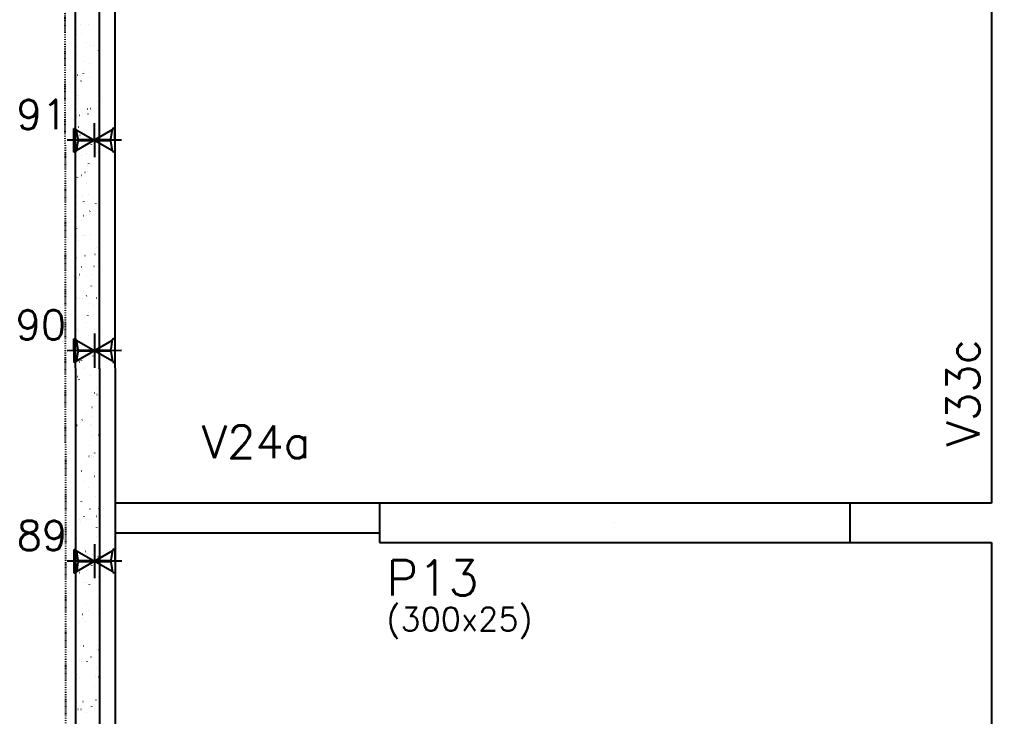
# Model space of a CAD drawing. Extents: x -40810 to 33675, y -2018 to 21213.
# Drawn here: x -11164 to -10545, y 9494 to 9938 of the extents above; entities that cross this region are included whole.
import ezdxf

# ---------------------------------------------------------------- set-up
doc = ezdxf.new("R2010")
doc.units = 0
doc.linetypes.add('ESTILO_TQS_0003', pattern=[1.5, 0.5, -0.4, 0.1, -0.5])
doc.layers.get('0').update_dxf_attribs({"color": 1, "lineweight": 9})
for name, color, linetype in [('1', 5, 'Continuous'), ('12', 3, 'Continuous'), ('19', 5, 'Continuous'), ('24', 5, 'ESTILO_TQS_0003'), ('242', 3, 'Continuous'), ('3', 2, 'Continuous'), ('49', 20, 'Continuous'), ('51', 6, 'Continuous'), ('52', 21, 'Continuous'), ('8', 5, 'Continuous'), ('9', 3, 'Continuous')]:
    doc.layers.add(name, color=color, linetype=linetype)
doc.styles.get("Standard").update_dxf_attribs({"font": 'romans.shx', "width": 0.8})

# ---------------------------------------------------------------- blocks, each defined once
blk = doc.blocks.new('_H9EFD498501-009')
for p, q in [((191.437375, 1419.63656), (191.437375, 1419.63656)), ((193.914671, 1422.865035), (193.960328, 1422.924536)), ((199.216136, 1423.157385), (199.225926, 1423.231743)), ((191.437375, 1416.653384), (191.437375, 1416.653384)), ((194.833672, 1417.406325), (194.906894, 1417.422558)), ((191.437375, 1409.409507), (191.437375, 1409.409507)), ((191.437375, 1409.409507), (191.437375, 1409.409507)), ((191.437375, 1409.409507), (191.437375, 1409.409507)), ((197.728137, 1411.854914), (197.737927, 1411.929272)), ((200.379724, 1409.799938), (200.454653, 1409.80321)), ((202.252939, 1409.881725), (202.327868, 1409.884996)), ((205.750726, 1406.664392), (205.796383, 1406.723894)), ((191.437375, 1403.762827), (191.437375, 1403.762827)), ((191.437375, 1403.762827), (191.437375, 1403.762827)), ((191.528449, 1403.783017), (191.601671, 1403.79925)), ((196.13735, 1399.771679), (196.147139, 1399.846038)), ((195.751819, 1393.633564), (195.797476, 1393.693065)), ((199.495702, 1398.512687), (199.541359, 1398.572188)), ((191.437375, 1390.872269), (191.437375, 1390.872269)), ((191.437375, 1390.872269), (191.437375, 1390.872269)), ((191.437375, 1390.872269), (191.437375, 1390.872269)), ((191.437375, 1389.305372), (191.437375, 1389.305372)), ((191.437375, 1389.305372), (191.437375, 1389.305372)), ((191.437375, 1388.010871), (191.437375, 1388.010871)), ((191.437375, 1388.010871), (191.437375, 1388.010871)), ((192.250446, 1391.052523), (192.323668, 1391.068756)), ((193.354821, 1390.509735), (193.400478, 1390.569236)), ((195.911556, 1391.864171), (195.984778, 1391.880404)), ((199.8067, 1389.670785), (199.881629, 1389.674056)), ((194.473141, 1387.130757), (194.48293, 1387.205116)), ((205.736455, 1382.644721), (205.746244, 1382.71908)), ((191.437375, 1377.981711), (191.437375, 1377.981711)), ((191.437375, 1377.981711), (191.437375, 1377.981711)), ((192.606333, 1378.240863), (192.679555, 1378.257096)), ((192.985142, 1375.828286), (192.994931, 1375.902644)), ((191.437375, 1369.201238), (191.437375, 1369.201238)), ((191.437375, 1369.201238), (191.437375, 1369.201238)), ((191.437375, 1369.201238), (191.437375, 1369.201238)), ((198.634247, 1369.51546), (198.709176, 1369.518731)), ((200.507462, 1369.597246), (200.582391, 1369.600518)), ((201.332851, 1369.281216), (201.378508, 1369.340717)), ((204.145667, 1370.561487), (204.155456, 1370.635845)), ((205.076733, 1374.160339), (205.12239, 1374.21984)), ((191.437375, 1365.091154), (191.437375, 1365.091154)), ((191.437375, 1365.091154), (191.437375, 1365.091154)), ((191.437375, 1365.091154), (191.437375, 1365.091154)), ((191.437375, 1364.071832), (191.437375, 1364.071832)), ((191.437375, 1364.071832), (191.437375, 1364.071832)), ((191.437375, 1364.071832), (191.437375, 1364.071832)), ((193.32833, 1365.510368), (193.401553, 1365.526601)), ((196.98944, 1366.322017), (197.062663, 1366.33825)), ((198.935852, 1366.157387), (198.98151, 1366.216888)), ((191.437375, 1356.385181), (191.437375, 1356.385181)), ((192.680829, 1358.005681), (192.726486, 1358.065183)), ((202.481458, 1357.920565), (202.491247, 1357.994923)), ((191.437375, 1352.200596), (191.437375, 1352.200596)), ((191.437375, 1352.200596), (191.437375, 1352.200596)), ((193.684217, 1352.698709), (193.757439, 1352.714942)), ((191.437375, 1349.097103), (191.437375, 1349.097103)), ((191.437375, 1349.097103), (191.437375, 1349.097103)), ((198.061223, 1349.386306), (198.136152, 1349.389578)), ((200.993459, 1346.618094), (201.003249, 1346.692452)), ((191.437375, 1339.310038), (191.437375, 1339.310038)), ((191.437375, 1339.310038), (191.437375, 1339.310038)), ((191.437375, 1339.310038), (191.437375, 1339.310038)), ((194.406214, 1339.968214), (194.479437, 1339.984447)), ((198.067325, 1340.779863), (198.140547, 1340.796096)), ((204.516884, 1341.805039), (204.562541, 1341.86454)), ((198.26186, 1333.653333), (198.307517, 1333.712835)), ((199.402671, 1334.534859), (199.412461, 1334.609218)), ((191.437375, 1328.992968), (191.437375, 1328.992968)), ((191.437375, 1328.992968), (191.437375, 1328.992968)), ((191.437375, 1328.992968), (191.437375, 1328.992968)), ((191.437375, 1326.419481), (191.437375, 1326.419481)), ((191.437375, 1326.419481), (191.437375, 1326.419481)), ((192.120979, 1325.650381), (192.166636, 1325.709883)), ((194.517977, 1328.77421), (194.563634, 1328.833712)), ((194.762101, 1327.156555), (194.835323, 1327.172788)), ((196.88877, 1329.230981), (196.963699, 1329.234253)), ((198.761985, 1329.312768), (198.836914, 1329.316039)), ((191.437375, 1324.759492), (191.437375, 1324.759492)), ((191.437375, 1324.759492), (191.437375, 1324.759492)), ((197.738462, 1321.893937), (197.748252, 1321.968296)), ((191.437375, 1313.528923), (191.437375, 1313.528923)), ((191.437375, 1313.528923), (191.437375, 1313.528923)), ((191.437375, 1313.528923), (191.437375, 1313.528923)), ((195.484099, 1314.42606), (195.557321, 1314.442293)), ((199.145209, 1315.237708), (199.218431, 1315.253941)), ((191.437375, 1308.888834), (191.437375, 1308.888834)), ((191.437375, 1308.888834), (191.437375, 1308.888834)), ((196.250464, 1310.591466), (196.260253, 1310.665824)), ((196.315746, 1309.101828), (196.390675, 1309.105099)), ((203.842891, 1309.300985), (203.888549, 1309.360487)), ((191.437375, 1300.638365), (191.437375, 1300.638365)), ((191.437375, 1300.638365), (191.437375, 1300.638365)), ((195.839985, 1301.6144), (195.913207, 1301.630633)), ((197.702011, 1301.298033), (197.747668, 1301.357535)), ((200.099009, 1304.421862), (200.144666, 1304.481364)), ((194.659676, 1298.508232), (194.669465, 1298.58259)), ((191.437375, 1293.133802), (191.437375, 1293.133802)), ((191.437375, 1288.784699), (191.437375, 1288.784699)), ((191.437375, 1288.784699), (191.437375, 1288.784699)), ((191.437375, 1288.784699), (191.437375, 1288.784699)), ((191.446987, 1293.146328), (191.492644, 1293.205829)), ((195.143293, 1288.946503), (195.218222, 1288.949774)), ((196.561983, 1288.883906), (196.635205, 1288.900139)), ((197.016508, 1289.028289), (197.091437, 1289.03156)), ((200.223093, 1289.695554), (200.296315, 1289.711787)), ((205.746779, 1292.683745), (205.756569, 1292.758103)), ((205.858085, 1289.414321), (205.933014, 1289.417592)), ((191.437375, 1287.747808), (191.437375, 1287.747808)), ((191.437375, 1287.747808), (191.437375, 1287.747808)), ((191.437375, 1287.747808), (191.437375, 1287.747808)), ((192.995467, 1285.86731), (193.005256, 1285.941668)), ((196.917869, 1276.072246), (196.991092, 1276.088479)), ((203.283042, 1276.945685), (203.328699, 1277.005187)), ((204.258781, 1281.381274), (204.26857, 1281.455632)), ((205.68004, 1280.069514), (205.725697, 1280.129016)), ((191.437375, 1274.85725), (191.437375, 1274.85725)), ((191.437375, 1274.85725), (191.437375, 1274.85725)), ((191.437375, 1274.032432), (191.437375, 1274.032432)), ((191.437375, 1274.032432), (191.437375, 1274.032432)), ((191.437375, 1274.032432), (191.437375, 1274.032432)), ((191.507468, 1274.564838), (191.517257, 1274.639197)), ((191.437375, 1268.680564), (191.437375, 1268.680564)), ((191.437375, 1268.680564), (191.437375, 1268.680564)), ((193.284135, 1263.914857), (193.329792, 1263.974358)), ((194.570269, 1268.817349), (194.645198, 1268.820621)), ((197.028018, 1268.79398), (197.073675, 1268.853481)), ((201.300977, 1264.1534), (201.374199, 1264.169633)), ((202.667993, 1269.298039), (202.677782, 1269.372398)), ((204.685632, 1269.258996), (204.760561, 1269.262267)), ((191.437375, 1261.966692), (191.437375, 1261.966692)), ((191.437375, 1261.966692), (191.437375, 1261.966692)), ((191.437375, 1261.966692), (191.437375, 1261.966692)), ((191.437375, 1261.508112), (191.437375, 1261.508112)), ((191.437375, 1261.508112), (191.437375, 1261.508112)), ((191.437375, 1261.508112), (191.437375, 1261.508112)), ((197.639867, 1263.341751), (197.713089, 1263.357984)), ((201.003784, 1256.657117), (201.013573, 1256.731476)), ((191.437375, 1249.076135), (191.437375, 1249.076135)), ((191.437375, 1249.076135), (191.437375, 1249.076135)), ((191.437375, 1248.576429), (191.437375, 1248.576429)), ((191.437375, 1248.576429), (191.437375, 1248.576429)), ((191.437375, 1248.576429), (191.437375, 1248.576429)), ((193.397816, 1248.662024), (193.472745, 1248.665296)), ((195.271031, 1248.743811), (195.34596, 1248.747082)), ((197.995754, 1250.530092), (198.068976, 1250.546325)), ((199.515785, 1245.354646), (199.525575, 1245.429004)), ((204.112608, 1249.129842), (204.187537, 1249.133114)), ((198.865167, 1239.562509), (198.910824, 1239.62201)), ((202.609049, 1244.441632), (202.654707, 1244.501133)), ((191.437375, 1236.185577), (191.437375, 1236.185577)), ((191.437375, 1236.185577), (191.437375, 1236.185577)), ((191.437375, 1236.185577), (191.437375, 1236.185577)), ((196.468169, 1236.43868), (196.513826, 1236.498182)), ((197.924997, 1233.271412), (197.934787, 1233.34577)), ((198.717751, 1237.799597), (198.790973, 1237.81583)), ((202.378861, 1238.611246), (202.452083, 1238.627479)), ((191.437375, 1229.882423), (191.437375, 1229.882423)), ((191.437375, 1229.882423), (191.437375, 1229.882423)), ((191.437375, 1228.472295), (191.437375, 1228.472295)), ((191.437375, 1228.472295), (191.437375, 1228.472295)), ((192.824792, 1228.532871), (192.89972, 1228.536142)), ((202.940155, 1228.974517), (203.015084, 1228.977788)), ((204.813371, 1229.056303), (204.888299, 1229.059575)), ((191.437375, 1223.295019), (191.437375, 1223.295019)), ((191.437375, 1223.295019), (191.437375, 1223.295019)), ((196.260788, 1220.63049), (196.270578, 1220.704848)), ((199.073638, 1224.987938), (199.14686, 1225.004171)), ((204.446198, 1215.210161), (204.491855, 1215.269662)), ((191.437375, 1210.404461), (191.437375, 1210.404461)), ((191.437375, 1210.404461), (191.437375, 1210.404461)), ((191.437375, 1210.404461), (191.437375, 1210.404461)), ((191.437375, 1208.36816), (191.437375, 1208.36816)), ((191.437375, 1208.36816), (191.437375, 1208.36816)), ((191.437375, 1208.36816), (191.437375, 1208.36816)), ((191.652339, 1208.377546), (191.727267, 1208.380817)), ((193.525554, 1208.459332), (193.600483, 1208.462603)), ((194.77279, 1209.328018), (194.782579, 1209.402377)), ((199.795635, 1212.257443), (199.868857, 1212.273676)), ((202.0492, 1212.086332), (202.094857, 1212.145834)), ((202.367131, 1208.845364), (202.44206, 1208.848635)), ((203.456745, 1213.069092), (203.529967, 1213.085325)), ((195.794176, 1203.934627), (195.839833, 1203.994128)), ((205.933314, 1204.061219), (205.943104, 1204.135578)), ((191.437375, 1198.256733), (191.437375, 1198.256733)), ((191.437375, 1198.256733), (191.437375, 1198.256733)), ((191.437375, 1198.256733), (191.437375, 1198.256733)), ((191.437375, 1197.513904), (191.437375, 1197.513904)), ((191.437375, 1197.513904), (191.437375, 1197.513904)), ((192.050293, 1199.055504), (192.095951, 1199.115005)), ((193.182002, 1197.244784), (193.191791, 1197.319142)), ((200.151522, 1199.445784), (200.224744, 1199.462017)), ((204.269105, 1191.420297), (204.278895, 1191.494656)), ((191.437375, 1188.264025), (191.437375, 1188.264025)), ((191.437375, 1188.264025), (191.437375, 1188.264025)), ((191.437375, 1188.264025), (191.437375, 1188.264025)), ((191.437375, 1184.623346), (191.437375, 1184.623346)), ((191.437375, 1184.623346), (191.437375, 1184.623346)), ((191.437375, 1184.623346), (191.437375, 1184.623346)), ((191.437375, 1183.993032), (191.437375, 1183.993032)), ((191.517793, 1184.603862), (191.527582, 1184.67822)), ((200.873519, 1186.715289), (200.946742, 1186.731522)), ((201.194678, 1188.690038), (201.269607, 1188.69331)), ((203.067893, 1188.771825), (203.142822, 1188.775096)), ((204.534629, 1187.526937), (204.607852, 1187.54317)), ((201.375208, 1179.582279), (201.420865, 1179.64178)), ((202.781107, 1180.117826), (202.790896, 1180.192184)), ((191.437375, 1171.732788), (191.437375, 1171.732788)), ((191.437375, 1171.732788), (191.437375, 1171.732788)), ((195.234327, 1171.579327), (195.279984, 1171.638828)), ((197.631325, 1174.703156), (197.676982, 1174.762657)), ((201.229406, 1173.903629), (201.302628, 1173.919862)), ((191.437375, 1168.159891), (191.437375, 1168.159891)), ((191.437375, 1166.631044), (191.437375, 1166.631044)), ((191.437375, 1166.631044), (191.437375, 1166.631044)), ((191.780077, 1168.174853), (191.855006, 1168.178125)), ((200.621654, 1168.560885), (200.696583, 1168.564156)), ((201.190319, 1168.034592), (201.200108, 1168.10895)), ((191.437375, 1158.842231), (191.437375, 1158.842231)), ((191.437375, 1158.842231), (191.437375, 1158.842231)), ((191.437375, 1158.842231), (191.437375, 1158.842231)), ((201.951404, 1161.173135), (202.024626, 1161.189368)), ((205.612514, 1161.984783), (205.685736, 1162.001016)), ((199.52611, 1155.39367), (199.535899, 1155.468028)), ((191.437375, 1148.055756), (191.437375, 1148.055756)), ((191.437375, 1148.055756), (191.437375, 1148.055756)), ((191.437375, 1148.055756), (191.437375, 1148.055756)), ((191.437375, 1145.951673), (191.437375, 1145.951673)), ((191.437375, 1145.951673), (191.437375, 1145.951673)), ((199.449201, 1148.40556), (199.52413, 1148.408831)), ((200.815358, 1147.226979), (200.861015, 1147.28648)), ((201.322416, 1148.487346), (201.397345, 1148.490618)), ((202.30729, 1148.361475), (202.380512, 1148.377708)), ((203.212356, 1150.350808), (203.258013, 1150.410309)), ((198.038111, 1144.091198), (198.047901, 1144.165557)), ((191.437375, 1135.005354), (191.437375, 1135.005354)), ((194.560334, 1139.075273), (194.605991, 1139.134775)), ((203.029288, 1135.63098), (203.10251, 1135.647213)), ((191.437375, 1133.061115), (191.437375, 1133.061115)), ((191.437375, 1133.061115), (191.437375, 1133.061115)), ((191.437375, 1133.061115), (191.437375, 1133.061115)), ((191.437375, 1127.951621), (191.437375, 1127.951621)), ((191.437375, 1127.951621), (191.437375, 1127.951621)), ((196.447323, 1132.007964), (196.457113, 1132.082322)), ((198.876177, 1128.276406), (198.951106, 1128.279678)), ((203.385174, 1122.819321), (203.458396, 1122.835554)), ((191.437375, 1120.170558), (191.437375, 1120.170558)), ((191.437375, 1120.170558), (191.437375, 1120.170558)), ((194.783114, 1119.367042), (194.792904, 1119.4414)), ((206.046428, 1114.881006), (206.056218, 1114.955364)), ((196.397483, 1109.843802), (196.44314, 1109.903304)), ((200.141366, 1114.722925), (200.187023, 1114.782427)), ((204.107172, 1110.088826), (204.180394, 1110.105059)), ((191.437375, 1107.847487), (191.437375, 1107.847487)), ((191.437375, 1107.847487), (191.437375, 1107.847487)), ((191.437375, 1107.847487), (191.437375, 1107.847487)), ((191.437375, 1107.28), (191.437375, 1107.28)), ((191.437375, 1107.28), (191.437375, 1107.28)), ((191.437375, 1107.28), (191.437375, 1107.28)), ((191.437375, 1103.379664), (191.437375, 1103.379664)), ((191.437375, 1103.379664), (191.437375, 1103.379664)), ((193.295116, 1108.064571), (193.304905, 1108.138929)), ((194.000485, 1106.719973), (194.046142, 1106.779475)), ((197.703724, 1108.121081), (197.778653, 1108.124353)), ((199.576939, 1108.202868), (199.651868, 1108.206139)), ((204.45564, 1102.797772), (204.46543, 1102.87213)), ((204.463058, 1097.277167), (204.536281, 1097.2934)), ((191.437375, 1094.389442), (191.437375, 1094.389442)), ((191.437375, 1094.389442), (191.437375, 1094.389442)), ((191.437375, 1093.953633), (191.437375, 1093.953633)), ((191.437375, 1093.953633), (191.437375, 1093.953633)), ((191.704328, 1095.981336), (191.714117, 1096.055695)), ((202.791431, 1090.15685), (202.801221, 1090.231208)), ((205.722397, 1090.370577), (205.768054, 1090.430079)), ((191.437375, 1087.743352), (191.437375, 1087.743352)), ((191.437375, 1087.743352), (191.437375, 1087.743352)), ((197.1307, 1087.991928), (197.205629, 1087.995199)), ((201.978514, 1085.491454), (202.024171, 1085.550956)), ((205.185056, 1084.546672), (205.258278, 1084.562905)), ((191.437375, 1081.498885), (191.437375, 1081.498885)), ((191.437375, 1081.498885), (191.437375, 1081.498885)), ((191.437375, 1081.498885), (191.437375, 1081.498885)), ((199.581516, 1082.367625), (199.627173, 1082.427127)), ((201.303433, 1078.854378), (201.313222, 1078.928737)), ((191.437375, 1071.753975), (191.437375, 1071.753975)), ((193.326492, 1074.21592), (193.372149, 1074.275421)), ((205.540943, 1071.735012), (205.614165, 1071.751245)), ((191.437375, 1068.608327), (191.437375, 1068.608327)), ((191.437375, 1067.639217), (191.437375, 1067.639217)), ((191.437375, 1067.639217), (191.437375, 1067.639217)), ((191.437375, 1067.639217), (191.437375, 1067.639217)), ((192.360947, 1068.813078), (192.434169, 1068.829311)), ((195.958247, 1067.836603), (196.033176, 1067.839874)), ((197.831462, 1067.918389), (197.906391, 1067.921661)), ((199.712645, 1066.771144), (199.722434, 1066.845502)), ((191.437375, 1055.717769), (191.437375, 1055.717769)), ((191.437375, 1055.717769), (191.437375, 1055.717769)), ((191.437375, 1055.717769), (191.437375, 1055.717769)), ((198.048436, 1054.130222), (198.058225, 1054.20458)), ((205.162547, 1058.015278), (205.208204, 1058.074779)), ((191.437375, 1047.535083), (191.437375, 1047.535083)), ((191.437375, 1047.535083), (191.437375, 1047.535083)), ((195.385223, 1047.707449), (195.460152, 1047.710721)), ((198.907524, 1049.863572), (198.953181, 1049.923073)), ((205.500586, 1048.149096), (205.575515, 1048.152367)), ((191.437375, 1042.827212), (191.437375, 1042.827212)), ((192.766643, 1041.86062), (192.8123, 1041.920122)), ((193.438831, 1043.270923), (193.512053, 1043.287156)), ((195.163641, 1044.984449), (195.209298, 1045.04395)), ((196.560437, 1042.827751), (196.570227, 1042.902109)), ((191.437375, 1040.128285), (191.437375, 1040.128285)), ((191.437375, 1040.128285), (191.437375, 1040.128285)), ((191.437375, 1029.936654), (191.437375, 1029.936654)), ((191.437375, 1029.936654), (191.437375, 1029.936654)), ((191.437375, 1029.936654), (191.437375, 1029.936654)), ((194.969649, 1030.744516), (194.979439, 1030.818875)), ((191.437375, 1027.430948), (191.437375, 1027.430948)), ((191.437375, 1027.430948), (191.437375, 1027.430948)), ((191.437375, 1027.430948), (191.437375, 1027.430948)), ((194.21277, 1027.552124), (194.287699, 1027.555396)), ((196.085985, 1027.633911), (196.160914, 1027.637182)), ((204.488555, 1025.511224), (204.534212, 1025.570725)), ((204.927562, 1028.019942), (205.002491, 1028.023214)), ((206.056753, 1024.92003), (206.066542, 1024.994388)), ((191.437375, 1017.046096), (191.437375, 1017.046096)), ((193.30544, 1018.103594), (193.31523, 1018.177953)), ((194.516715, 1017.728769), (194.589937, 1017.745002)), ((198.347674, 1017.508272), (198.393331, 1017.567774)), ((200.744672, 1020.632101), (200.790329, 1020.691602)), ((204.568754, 1013.617558), (204.578544, 1013.691917)), ((191.437375, 1008.502596), (191.437375, 1008.502596)), ((191.437375, 1007.326813), (191.437375, 1007.326813)), ((191.437375, 1007.326813), (191.437375, 1007.326813)), ((191.437375, 1004.155538), (191.437375, 1004.155538)), ((191.437375, 1004.155538), (191.437375, 1004.155538)), ((191.437375, 1004.155538), (191.437375, 1004.155538)), ((191.437375, 1003.914233), (191.437375, 1003.914233)), ((191.437375, 1003.914233), (191.437375, 1003.914233)), ((191.437375, 1003.914233), (191.437375, 1003.914233)), ((191.817442, 1006.801123), (191.827231, 1006.875481)), ((192.09265, 1009.356567), (192.138308, 1009.416068)), ((193.639746, 1007.422971), (193.714675, 1007.426242)), ((203.755109, 1007.864617), (203.830038, 1007.867889)), ((205.628325, 1007.946404), (205.703253, 1007.949675)), ((202.977966, 1001.534324), (202.987756, 1001.608682)), ((191.437375, 991.264981), (191.437375, 991.264981)), ((191.437375, 991.264981), (191.437375, 991.264981)), ((191.437375, 991.264981), (191.437375, 991.264981)), ((191.933489, 991.374967), (192.006711, 991.391199)), ((195.594599, 992.186615), (195.667821, 992.202848)), ((203.928705, 993.155924), (203.974363, 993.215426)), ((191.437375, 987.222679), (191.437375, 987.222679)), ((191.437375, 987.222679), (191.437375, 987.222679)), ((191.437375, 987.222679), (191.437375, 987.222679)), ((192.467293, 987.267646), (192.542222, 987.270917)), ((194.340508, 987.349432), (194.415437, 987.352704)), ((197.673682, 985.004219), (197.719339, 985.06372)), ((201.313757, 988.893402), (201.323547, 988.96776)), ((203.182085, 987.735464), (203.257014, 987.738735))]:
    blk.add_line(p, q)

msp = doc.modelspace()

# ---------------------------------------------------------------- linework, layer by layer
at = {"layer": '1'}
for points in [[(-10544.684, 10169.62), (-10544.684, 9630.12)], [(-10934.684, 9630.12), (-11103.123, 9630.12)], [(-10544.684, 9630.12), (-10634.684, 9630.12)], [(-11103.115, 9611.12), (-10934.684, 9611.12)], [(-10634.684, 9605.12), (-10544.684, 9605.12)], [(-10544.684, 9605.12), (-10544.684, 9011.496)]]:
    msp.add_lwpolyline(points, dxfattribs=at)
at = {"layer": '24'}
msp.add_line((-11133.742, 8931.94), (-11137.825, 12592.622), dxfattribs=at)
at = {"layer": '242'}
msp.add_line((-10784.684, 9617.62), (-10784.684, 9617.62), dxfattribs=at)
at = {"layer": '3'}
msp.add_lwpolyline([(-10934.684, 9605.12), (-10634.684, 9605.12), (-10634.684, 9630.12), (-10934.684, 9630.12), (-10934.684, 9605.12)], dxfattribs=at)
at = {"layer": '49'}
for p, q in [((-11127.747, 8934.015), (-11129.267, 12016.541)), ((-11113.331, 10118.6), (-11112.75, 9198.726)), ((-11103.331, 10118.6), (-11102.94, 9198.726))]:
    msp.add_line(p, q, dxfattribs=at)
at = {"layer": '51'}
for p, q in [((-11129.362, 9868.607), (-11128.608, 9868.611)), ((-11129.295, 9853.607), (-11129.362, 9868.607)), ((-11127.997, 9868.131), (-11126.905, 9861.995)), ((-11127.931, 9867.757), (-11104.726, 9854.575)), ((-11127.871, 9854.47), (-11104.786, 9867.861)), ((-11116.378, 9872.075), (-11116.28, 9850.257)), ((-11105.76, 9862.09), (-11104.723, 9868.235)), ((-11104.117, 9868.721), (-11103.363, 9868.724)), ((-11103.363, 9868.724), (-11103.295, 9853.724)), ((-11098.98, 9861.244), (-11133.677, 9861.088)), ((-11126.897, 9860.242), (-11127.934, 9854.097)), ((-11126.296, 9861.515), (-11106.367, 9861.604)), ((-11106.363, 9860.817), (-11126.291, 9860.728)), ((-11104.66, 9854.201), (-11105.752, 9860.337)), ((-11128.541, 9853.611), (-11129.295, 9853.607)), ((-11103.295, 9853.724), (-11104.049, 9853.721)), ((-11116.293, 9738.075), (-11116.195, 9716.257)), ((-11129.278, 9734.608), (-11128.524, 9734.611)), ((-11129.21, 9719.608), (-11129.278, 9734.608)), ((-11127.913, 9734.131), (-11126.821, 9727.995)), ((-11127.846, 9733.758), (-11104.642, 9720.575)), ((-11127.787, 9720.471), (-11104.702, 9733.862)), ((-11105.676, 9728.09), (-11104.639, 9734.236)), ((-11104.032, 9734.721), (-11103.278, 9734.725)), ((-11103.278, 9734.725), (-11103.211, 9719.725)), ((-11098.896, 9727.244), (-11133.593, 9727.088)), ((-11126.813, 9726.242), (-11127.85, 9720.097)), ((-11126.211, 9727.515), (-11106.282, 9727.605)), ((-11106.278, 9726.818), (-11126.206, 9726.728)), ((-11104.575, 9720.202), (-11105.668, 9726.337)), ((-11128.456, 9719.611), (-11129.21, 9719.608)), ((-11103.211, 9719.725), (-11103.965, 9719.721)), ((-11129.193, 9600.609), (-11128.439, 9600.612)), ((-11129.126, 9585.609), (-11129.193, 9600.609)), ((-11127.828, 9600.132), (-11126.736, 9593.996)), ((-11127.762, 9599.759), (-11104.557, 9586.576)), ((-11127.702, 9586.472), (-11104.617, 9599.863)), ((-11116.209, 9604.076), (-11116.111, 9582.259)), ((-11105.591, 9594.092), (-11104.554, 9600.237)), ((-11103.948, 9600.723), (-11103.194, 9600.726)), ((-11103.194, 9600.726), (-11103.126, 9585.726)), ((-11126.127, 9593.516), (-11106.197, 9593.606)), ((-11098.811, 9593.246), (-11133.508, 9593.09)), ((-11126.728, 9592.244), (-11127.765, 9586.098)), ((-11106.194, 9592.819), (-11126.122, 9592.729)), ((-11104.491, 9586.203), (-11105.583, 9592.339)), ((-11128.372, 9585.613), (-11129.126, 9585.609)), ((-11103.126, 9585.726), (-11103.88, 9585.723))]:
    msp.add_line(p, q, dxfattribs=at)
for centre, start, end in [((-11128.605, 9867.986), 13.396504, 90.257729), ((-11104.114, 9868.096), 90.257729, 167.118955), ((-11126.297, 9862.14), 193.396581, 270.362725), ((-11126.288, 9860.103), 90.257729, 167.118955), ((-11106.369, 9862.229), 270.257729, 347.118955), ((-11106.36, 9860.192), 13.396504, 90.257729), ((-11128.544, 9854.236), 270.257729, 347.118955), ((-11104.052, 9854.346), 193.396504, 270.257729), ((-11128.521, 9733.986), 13.396504, 90.257729), ((-11104.029, 9734.096), 90.257729, 167.118955), ((-11126.213, 9728.14), 193.396581, 270.362725), ((-11126.204, 9726.103), 90.257729, 167.118955), ((-11106.285, 9728.23), 270.257729, 347.118955), ((-11106.276, 9726.193), 13.396504, 90.257729), ((-11128.459, 9720.236), 270.257729, 347.118955), ((-11103.967, 9720.346), 193.396504, 270.257729), ((-11128.436, 9599.987), 13.396504, 90.257729), ((-11103.945, 9600.098), 90.257729, 167.118955), ((-11126.128, 9594.141), 193.396581, 270.362725), ((-11106.2, 9594.231), 270.257729, 347.118955), ((-11126.119, 9592.104), 90.257729, 167.118955), ((-11106.191, 9592.194), 13.396504, 90.257729), ((-11128.375, 9586.238), 270.257729, 347.118955), ((-11103.883, 9586.348), 193.396504, 270.257729)]:
    msp.add_arc(centre, 0.625, start, end, dxfattribs=at)

# ---------------------------------------------------------------- block references
at = {"layer": '19'}
msp.add_blockref('_H9EFD498501-009', (-11319.185, 8511.62), dxfattribs=at)

# ---------------------------------------------------------------- texts
at = {"layer": '12'}
msp.add_text('(300x25)', height=15, dxfattribs=at).set_placement((-10930.268, 9548.76))
at = {"layer": '52'}
for s, p in [('91', (-11165.82, 9868.174)), ('90', (-11166.423, 9734.172)), ('89', (-11165.733, 9600.176))]:
    msp.add_text(s, height=18.75, dxfattribs=at).set_placement(p)
at = {"layer": '8'}
msp.add_text('V33c', height=21, rotation=90, dxfattribs=at).set_placement((-10552.413, 9666.185))
msp.add_text('V24a', height=21, dxfattribs=at).set_placement((-11047.852, 9658.618))
at = {"layer": '9'}
msp.add_text('P13', height=22.5, dxfattribs=at).set_placement((-10930.268, 9571.26))

doc.saveas('drawing.dxf')
